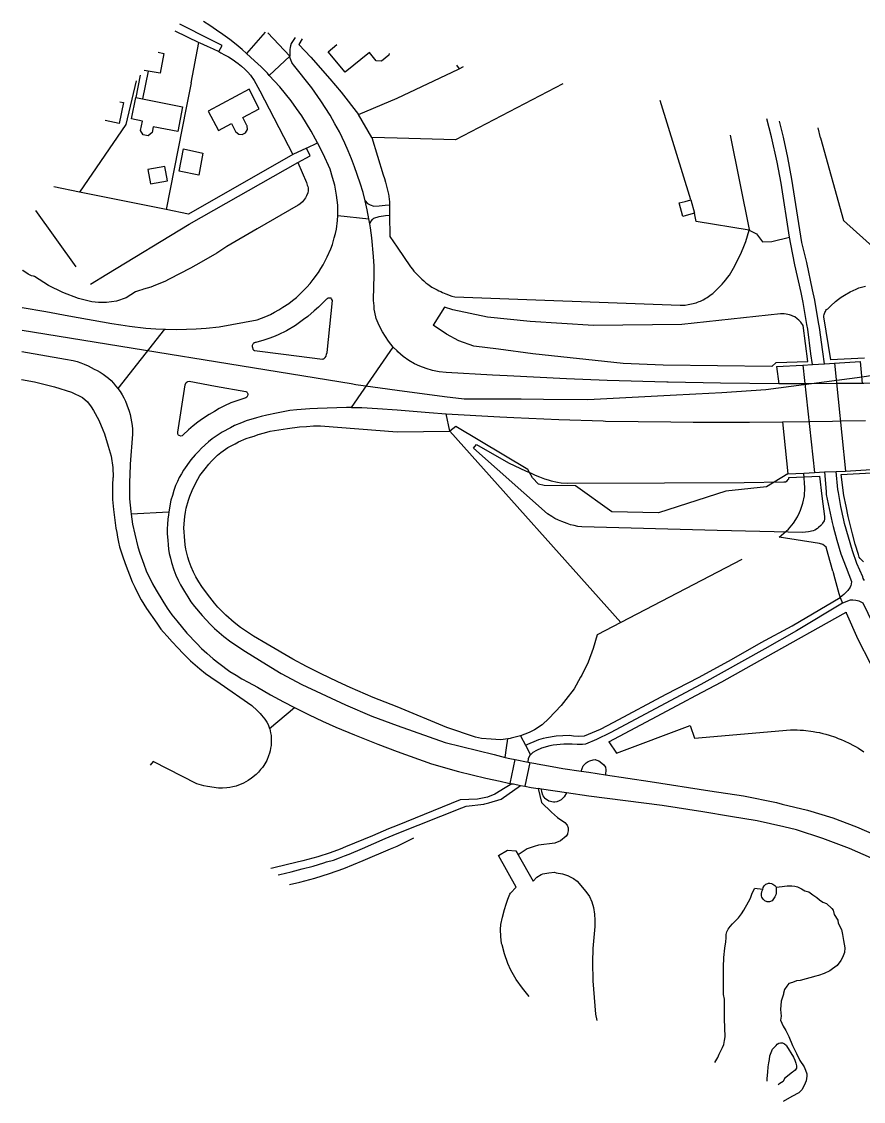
# Model space of a CAD drawing. Header units: millimetres. Extents: x 111502 to 977541, y 8702 to 1044108.
# Drawn here: x 973620.3 to 973839.9, y 473583.9 to 473865.7 of the extents above; entities that cross this region are included whole.
import ezdxf

# ---------------------------------------------------------------- set-up
doc = ezdxf.new("R2010")
doc.units = ezdxf.units.MM
doc.header["$LTSCALE"] = 0.25
doc.layers.add('X HVSS Site Background', color=8, linetype='Continuous')

# ---------------------------------------------------------------- blocks, each defined once
blk = doc.blocks.new('OS MAP')
at = {"layer": 'X HVSS Site Background'}
for points in [[(487460.74, 238398.72), (487459.6, 238399.75), (487458, 238401.1), (487456.35, 238402.4), (487454.6, 238403.65), (487452.95, 238404.85), (487451.2, 238406.05), (487449.52, 238407.04)], [(487442.03, 238404.64), (487448.34, 238401.62)], [(487453.5, 238399.2), (487454.4, 238400.8), (487451.4, 238402.32), (487443.38, 238406.38)], [(487465.64, 238404.26), (487460.74, 238398.72)], [(487472, 238398), (487466.27, 238404.15)], [(487446.28, 238391.07), (487448.34, 238401.62)], [(487448.34, 238401.62), (487448.6, 238401.5), (487450.47, 238400.62), (487452, 238399.9), (487453.5, 238399.2)], [(487473.44, 238402.91), (487472.95, 238402.1), (487472.4, 238401.3), (487472.2, 238400.75), (487472.15, 238400.3), (487472, 238399.8), (487472, 238398)], [(487475.29, 238402.59), (487474.4, 238401.1), (487477.5, 238397.8), (487482.5, 238392.1), (487485.4, 238388.6), (487489.95, 238382.8)], [(487437.7, 238399.05), (487439.2, 238398.75), (487438.2, 238393.55), (487435.05, 238394.1)], [(487453.5, 238399.2), (487454, 238398.9), (487455, 238398.4), (487456, 238397.85), (487457, 238397.25), (487458.6, 238396.15), (487459.4, 238395.4), (487460.3, 238394.65), (487461.05, 238393.85), (487461.75, 238393.05), (487462.75, 238391.65), (487463.2, 238390.9), (487464.18, 238389.01), (487472.8, 238372.4)], [(487466.69, 238393.01), (487466.2, 238393.55), (487464.55, 238395.25), (487462.8, 238396.85), (487460.74, 238398.72)], [(487497.94, 238398.68), (487497.87, 238398.29), (487495.94, 238396.71), (487494.6, 238396.81), (487492.79, 238399.02), (487486.5, 238393.85), (487482, 238399.15), (487484.29, 238401.04)], [(487472, 238398), (487466.69, 238393.01)], [(487491.66, 238360.26), (487491.15, 238362.5), (487490.4, 238364.9), (487488.95, 238369.15), (487488.15, 238371.25), (487487.3, 238373.3), (487486.4, 238375.35), (487485, 238378.25), (487483.8, 238380.4), (487482.55, 238382.6), (487480.15, 238386.4), (487477.8, 238389.75), (487473, 238395.75), (487472.75, 238396.1), (487472.55, 238396.4), (487472.3, 238397.05), (487472.15, 238397.5), (487472, 238398)], [(487433.03, 238393.04), (487431.9, 238387.2)], [(487435.05, 238394.1), (487433.65, 238386.9)], [(487435.05, 238394.1), (487434, 238394.28)], [(487479.27, 238375.4), (487478.75, 238376.4), (487477.6, 238378.5), (487476.4, 238380.5), (487475.15, 238382.5), (487473.8, 238384.4), (487472.4, 238386.35), (487470.95, 238388.2), (487469.4, 238390.05), (487466.69, 238393.01)], [(487489.95, 238382.8), (487500, 238387.1), (487516.05, 238394.6), (487516.21, 238394.69)], [(487515.56, 238395.64), (487516.21, 238394.69)], [(487516.21, 238394.69), (487517.33, 238395.33)], [(487431.92, 238391.6), (487429.3, 238380.2), (487417.2, 238362.55)], [(487446.28, 238391.07), (487445, 238384.55), (487439.8, 238358)], [(487543.28, 238390.85), (487515.25, 238376.2), (487500, 238376.6), (487493.4, 238376.8)], [(487460.51, 238378.02), (487460.97, 238378.87), (487460.89, 238379.84), (487460.83, 238379.94), (487459.74, 238382.01), (487464.05, 238384.3), (487461.4, 238389.4), (487450.75, 238383.7), (487453.4, 238378.65), (487456.79, 238380.45), (487457.89, 238378.38), (487457.95, 238378.28), (487458.76, 238377.69), (487459.65, 238377.57), (487460.51, 238378.02)], [(487427.67, 238386.12), (487428.65, 238385.9), (487427.55, 238380.5), (487423.87, 238381.21)], [(487433.65, 238386.9), (487444, 238384.8), (487442.8, 238378.4), (487436.4, 238379.6), (487436.12, 238378.09), (487435.11, 238377.24), (487433.78, 238377.49), (487433.12, 238378.67), (487433.58, 238381.08), (487430.75, 238381.65), (487431.9, 238387.2)], [(487431.9, 238387.2), (487433.65, 238386.9)], [(487576.63, 238360.54), (487568.68, 238386.47)], [(487493.4, 238376.8), (487489.95, 238382.8)], [(487602.41, 238350.77), (487600.2, 238364.9), (487599.15, 238370.4), (487597.7, 238376.95), (487596.49, 238381.66)], [(487622, 238319.2), (487613.2, 238318.8), (487611.35, 238330), (487611.35, 238330.3), (487611.4, 238330.6), (487611.6, 238331.15), (487611.75, 238331.45), (487611.9, 238331.7), (487612.05, 238331.9), (487612.35, 238332.15), (487613.15, 238332.9), (487614.4, 238334), (487615.15, 238334.6), (487615.9, 238335.15), (487616.7, 238335.65), (487618.2, 238336.55), (487619.75, 238337.25), (487620.5, 238337.55), (487621.5, 238337.85), (487622.25, 238338.05)], [(487611.55, 238317.8), (487611.05, 238320.85), (487610.2, 238327.25), (487610, 238328.55), (487609, 238334.35), (487608.4, 238337.05), (487606.9, 238344.2), (487605.6, 238349.4), (487603, 238365.9), (487601.95, 238371.6), (487600.8, 238376.9), (487599.74, 238381.1)], [(487610.5, 238376.7), (487609.83, 238379.36)], [(487493.4, 238376.8), (487496.4, 238367.1), (487496.7, 238366.15), (487497, 238365.15), (487497.25, 238364.15), (487497.55, 238363.1), (487497.8, 238362), (487497.85, 238361.5), (487497.95, 238360.6), (487498, 238360.1), (487498, 238359.6), (487498, 238359.27)], [(487592.05, 238352.55), (487592, 238352.8), (487587, 238377.4)], [(487610.5, 238376.7), (487616.5, 238355.15)], [(487448.3, 238367), (487443.2, 238368.05), (487444.3, 238373.85), (487449.35, 238372.7), (487448.3, 238367)], [(487476.42, 238374.01), (487472.8, 238372.4)], [(487474.15, 238370.25), (487477.35, 238372.05), (487476.42, 238374.01)], [(487476.42, 238374.01), (487479.27, 238375.4)], [(487484.6, 238356.5), (487484.6, 238357.8), (487484.55, 238359.15), (487484.4, 238360.5), (487484.2, 238361.8), (487483.8, 238364.35), (487483.2, 238366.4), (487482.55, 238368.55), (487480.75, 238372.55), (487479.27, 238375.4)], [(487472.8, 238372.4), (487445.6, 238356.8), (487439.8, 238358)], [(487512.35, 238309.26), (487517.5, 238308.6), (487532.35, 238308.65), (487538.2, 238308.55), (487549.75, 238308.45), (487571.25, 238309.6), (487578, 238309.95), (487584.7, 238310.25), (487596.25, 238311.1), (487621.35, 238314.4), (487646.6, 238318.4)], [(487474.15, 238370.25), (487476.35, 238365.05), (487476.5, 238364.7), (487476.6, 238364.4), (487476.75, 238364), (487476.8, 238363.65), (487476.8, 238362.85), (487476.75, 238362.4), (487476.4, 238361.6), (487476.15, 238361.05), (487475.6, 238360.35), (487475.35, 238360), (487474.65, 238359.4), (487474.2, 238359.15), (487463.5, 238353), (487455.65, 238348.4), (487453, 238346.65), (487448.95, 238344.25), (487446.15, 238342.7), (487440.6, 238339.85), (487439.4, 238339.25), (487437, 238338.25), (487435.8, 238337.8), (487433.9, 238337.2), (487433.4, 238337.05), (487432.8, 238336.9), (487431.77, 238336.54), (487429.32, 238334.98), (487426.84, 238334.08), (487424.22, 238333.74), (487422.11, 238333.77), (487420.35, 238333.95), (487416.94, 238334.77), (487412.83, 238336.34), (487409.11, 238338.18), (487405.45, 238340.58), (487405.15, 238340.65), (487404.65, 238340.75), (487403.8, 238341.15), (487403.15, 238341.55), (487402.75, 238341.85), (487402.4, 238342.15), (487402.33, 238342.21)], [(487420, 238338.55), (487424.3, 238341.15), (487445.8, 238354.2), (487474.15, 238370.25)], [(487435.7, 238364.71), (487440.09, 238365.5), (487439.42, 238369.24), (487435.03, 238368.45), (487435.7, 238364.71)], [(487417.2, 238362.55), (487410.45, 238363.91)], [(487439.8, 238358), (487417.2, 238362.55)], [(487492.65, 238355.6), (487492.2, 238357.9), (487491.66, 238360.26)], [(487491.66, 238360.26), (487492.3, 238359.57), (487493.04, 238359.2), (487493.97, 238358.91), (487495.34, 238358.95), (487496.87, 238359.11), (487498, 238359.27)], [(487498, 238359.27), (487498.04, 238356.53)], [(487577.59, 238357.03), (487576.05, 238356.61), (487574.59, 238356.21), (487573.63, 238359.72), (487575.16, 238360.14), (487576.63, 238360.54)], [(487576.63, 238360.54), (487577.59, 238357.03)], [(487405.69, 238357.77), (487416.2, 238343.05)], [(487439.33, 238326.81), (487439.6, 238326.8), (487442.5, 238326.75), (487445.05, 238326.8), (487447.6, 238326.9), (487450.2, 238327.1), (487453.6, 238327.4), (487463.5, 238329.2), (487465.8, 238330.1), (487467, 238330.65), (487468.05, 238331.2), (487469.2, 238331.85), (487470.2, 238332.5), (487471.75, 238333.5), (487472.75, 238334.25), (487473.75, 238335.1), (487474.65, 238335.9), (487476.5, 238337.75), (487477.35, 238338.75), (487478.15, 238339.75), (487479.5, 238341.6), (487480.15, 238342.6), (487480.75, 238343.55), (487481.8, 238345.65), (487482.75, 238347.75), (487483.15, 238348.85), (487483.65, 238350.6), (487483.95, 238351.75), (487484.2, 238352.85), (487484.5, 238355.15), (487484.6, 238356.5)], [(487484.6, 238356.5), (487492.65, 238355.6)], [(487492.87, 238354.3), (487493.17, 238354.86), (487493.68, 238355.49), (487493.98, 238355.76), (487495.35, 238356.21), (487497, 238356.45), (487498.04, 238356.53)], [(487498.04, 238356.53), (487498.1, 238350.95)], [(487591.85, 238352.65), (487578.02, 238354.9), (487578.02, 238354.93), (487577.59, 238357.03)], [(487492.87, 238354.3), (487492.65, 238355.6)], [(487499, 238322.1), (487497.8, 238323.7), (487496.2, 238326.15), (487495.8, 238326.9), (487495.05, 238328.4), (487494.6, 238329.6), (487494.2, 238331.2), (487494.05, 238332.05), (487494, 238332.9), (487493.9, 238334.3), (487493.9, 238334.51), (487494, 238340.9), (487494, 238343.25), (487493.9, 238345.8), (487493.4, 238350.6), (487493.05, 238353.2), (487492.87, 238354.3)], [(487637.8, 238338.55), (487637.1, 238338.75), (487635.95, 238339.2), (487635.45, 238339.4), (487635, 238339.6), (487634.55, 238339.9), (487633.65, 238340.4), (487633.2, 238340.7), (487632.8, 238341), (487632.05, 238341.5), (487631.35, 238342), (487630.6, 238342.5), (487629.95, 238343.05), (487616.5, 238355.15)], [(487498.1, 238350.95), (487500, 238348.2), (487503.5, 238343.1), (487504, 238342.5), (487504.4, 238341.95), (487504.95, 238341.4), (487505.4, 238340.9), (487506.45, 238339.85), (487507, 238339.4), (487507.5, 238338.9), (487508.05, 238338.5), (487509.1, 238337.8), (487510.45, 238337.05), (487510.95, 238336.8), (487511.4, 238336.6), (487511.9, 238336.4), (487512.7, 238336.05), (487514.3, 238335.45), (487515.1, 238335.2), (487573.9, 238333.05), (487574.3, 238333.05), (487574.75, 238333.1), (487575.2, 238333.1), (487576, 238333.2), (487576.4, 238333.3), (487576.85, 238333.4), (487578.05, 238333.7), (487578.4, 238333.85), (487578.8, 238334), (487579.2, 238334.1), (487579.55, 238334.3), (487579.9, 238334.45), (487580.6, 238334.85), (487580.95, 238335.1), (487581.3, 238335.3), (487581.65, 238335.6), (487582, 238335.85), (487582.35, 238336.15), (487582.65, 238336.4), (487583, 238336.7), (487584.8, 238338.5), (487585.3, 238339.1), (487585.8, 238339.65), (487586.25, 238340.25), (487586.7, 238340.9), (487587.1, 238341.5), (487587.8, 238342.7), (487589.6, 238346.3), (487590.3, 238347.95), (487591, 238349.65), (487591.85, 238352.65)], [(487591.85, 238352.65), (487592.05, 238352.55)], [(487592.05, 238352.55), (487593.8, 238351.7), (487595.36, 238349.56), (487597.75, 238349.7), (487602.41, 238350.77)], [(487608.4, 238317.6), (487608, 238320.4), (487607.15, 238326.8), (487606.95, 238328.05), (487605.95, 238333.75), (487605.4, 238336.4), (487603.8, 238343.55), (487602.7, 238348.95), (487602.41, 238350.77)], [(487847.5, 238347.1), (487798.2, 238334.35), (487786.6, 238331.45), (487782.9, 238330.55), (487773, 238328.25), (487763.15, 238326.05), (487758.9, 238325.15), (487749.6, 238323.3), (487740.4, 238321.65), (487739.9, 238321.55), (487730.4, 238320.05), (487720.95, 238318.65), (487714.5, 238317.8), (487704.9, 238316.7), (487695.25, 238315.75), (487692.6, 238315.5), (487680.95, 238314.65), (487669.2, 238314), (487668.9, 238313.95), (487655.35, 238313.4), (487648.55, 238313.15), (487632.2, 238312.8), (487621.75, 238312.65), (487621.35, 238312.65)], [(487621.95, 238261.2), (487621.6, 238261.75), (487621.5, 238262.15), (487620, 238265.7), (487618.8, 238269), (487617.75, 238272.55), (487616.75, 238276.1), (487616.55, 238276.95), (487615.75, 238280.55), (487615.15, 238284.15), (487615, 238285), (487614.6, 238289.7)], [(487470.4, 238320.25), (487480.55, 238319), (487480.75, 238319.05), (487480.9, 238319.1), (487481.05, 238319.2), (487481.3, 238319.4), (487481.5, 238319.75), (487481.65, 238320.25), (487481.75, 238320.75), (487483.2, 238334.25), (487482.95, 238334.75), (487482.8, 238334.85), (487482.6, 238334.9), (487482.15, 238334.9), (487481.95, 238334.85), (487481.8, 238334.75), (487481.6, 238334.65), (487480.55, 238333.55), (487479.5, 238332.55), (487478.4, 238331.55), (487476.75, 238330.15), (487475.65, 238329.35), (487474.6, 238328.55), (487473.5, 238327.8), (487471.2, 238326.4), (487469, 238325.35), (487467.8, 238324.8), (487466.6, 238324.35), (487465.3, 238323.9), (487463.2, 238323.3), (487463, 238323.3), (487462.8, 238323.25), (487462.65, 238323.2), (487462.55, 238323.1), (487462.4, 238322.9), (487462.2, 238322.5), (487462.2, 238322.3), (487462.3, 238322), (487462.4, 238321.6), (487462.55, 238321.4), (487462.8, 238321.2), (487470.4, 238320.25)], [(487402.24, 238332.46), (487408.4, 238331.4), (487414.4, 238330.25), (487425.6, 238328.3), (487427.95, 238327.9), (487430.2, 238327.55), (487434.5, 238327.05), (487437.05, 238326.85), (487439.33, 238326.81)], [(487598.95, 238318.1), (487607.15, 238318.4), (487605.95, 238327.8), (487605.35, 238328.6), (487604.8, 238329.15), (487604.4, 238329.5), (487603.75, 238330), (487603.25, 238330.2), (487602.9, 238330.4), (487602.4, 238330.55), (487601.55, 238330.75), (487601, 238330.8), (487600.05, 238330.8), (487574.31, 238328.05), (487551.22, 238327.76), (487534.76, 238328.77), (487523.59, 238329.96), (487514.6, 238331.87), (487512.36, 238332.57), (487509.43, 238327.88)], [(487402.19, 238326.57), (487488, 238312.6), (487489.3, 238312.4), (487500, 238310.85), (487512.35, 238309.26)], [(487439.33, 238326.81), (487427.2, 238311.3)], [(487598.95, 238318.1), (487597.79, 238317.1), (487569.46, 238317.45), (487559.04, 238317.82), (487535.43, 238320.38), (487526.47, 238321.55), (487520.04, 238322.36), (487516.13, 238323.8), (487512.92, 238325.48), (487509.43, 238327.88)], [(487402.14, 238320.94), (487413.55, 238319), (487415.55, 238318.6), (487416.55, 238318.35), (487417.5, 238318.05), (487418.4, 238317.65), (487419.4, 238317.25), (487421, 238316.4), (487421.8, 238316), (487422.6, 238315.55), (487423.35, 238315.05), (487424, 238314.55), (487424.75, 238314), (487425.4, 238313.4), (487426, 238312.75), (487426.6, 238312.05), (487427.2, 238311.3)], [(487488.12, 238306.38), (487499, 238322.1)], [(487512.8, 238315.5), (487511, 238315.7), (487509.25, 238316), (487507.6, 238316.5), (487505.95, 238317.15), (487504.6, 238317.75), (487503.1, 238318.65), (487501.6, 238319.7), (487500.25, 238320.85), (487500, 238321.15), (487499, 238322.1)], [(487599, 238317.05), (487605.9, 238317.45), (487608.4, 238317.6)], [(487599, 238317.05), (487599.6, 238312.55)], [(487605.9, 238317.45), (487608.9, 238289.4)], [(487608.4, 238317.6), (487611.55, 238317.8)], [(487611.55, 238317.8), (487614.15, 238317.95), (487620.8, 238318.35)], [(487614.15, 238317.95), (487617, 238289.8)], [(487620.8, 238318.35), (487621.35, 238312.65)], [(487599.6, 238312.55), (487584.4, 238312.75), (487570.75, 238312.95), (487570.4, 238312.95), (487554.8, 238313.45), (487544.25, 238313.85), (487528.75, 238314.6), (487524.95, 238314.8), (487512.8, 238315.5)], [(487402.07, 238313.68), (487405.42, 238313.03), (487410.64, 238311.75), (487415.11, 238310.36), (487417.96, 238308.99), (487419.23, 238307.88), (487420.23, 238306.52), (487420.81, 238305.57), (487422.23, 238303.04), (487423.28, 238300.57), (487423.67, 238299.52), (487424.66, 238296.28), (487425.43, 238293.69), (487425.88, 238290.72), (487425.92, 238288.22), (487425.9, 238287.9), (487425.8, 238286.3), (487425.8, 238282.35), (487426, 238279.75), (487426.65, 238274.9), (487426.9, 238273.75), (487427.05, 238272.5), (487427.35, 238271.25), (487427.6, 238270.05), (487428.4, 238267.65), (487429.05, 238265.65), (487430.95, 238260.9), (487431.6, 238259.5), (487432.55, 238257.5), (487433.3, 238256.15), (487434.65, 238253.9), (487437.35, 238250.1), (487438.4, 238248.5), (487439.05, 238247.75), (487440, 238246.75), (487441.35, 238245.2), (487442.8, 238243.65), (487444.2, 238242.15), (487446.15, 238240.3), (487447.35, 238239.25), (487448.6, 238238.2), (487450.05, 238237), (487451.4, 238236), (487453.9, 238234.4), (487462.15, 238228.65), (487463.55, 238227.3), (487464.3, 238226.5), (487464.65, 238226.1), (487465.5, 238225.1), (487466, 238224.25), (487466.35, 238223.7), (487466.55, 238223.15), (487466.76, 238222.61)], [(487427.2, 238311.3), (487427.8, 238310.5), (487428.3, 238309.7), (487428.75, 238308.85), (487429.15, 238308), (487429.55, 238307.1), (487430.15, 238305.4), (487430.4, 238304.5), (487430.6, 238303.55), (487430.95, 238301.65), (487431, 238300.7), (487431, 238300.41), (487431, 238299.4), (487430.4, 238291.55), (487430.3, 238288.75), (487430.2, 238287.1), (487430.2, 238282.55), (487430.35, 238280.9), (487430.55, 238279.25), (487430.65, 238278.54)], [(487452.65, 238311.9), (487460.6, 238310.55), (487460.75, 238310.5), (487460.8, 238310.4), (487460.95, 238310.25), (487461, 238310.15), (487461.05, 238309.9), (487461.05, 238309.75), (487461, 238309.4), (487460.9, 238309.2), (487460.8, 238309.05), (487460.55, 238308.85), (487456.65, 238307.55), (487455, 238306.8), (487453.65, 238306.1), (487452.35, 238305.35), (487451, 238304.55), (487449.3, 238303.4), (487448, 238302.5), (487446.8, 238301.55), (487445.65, 238300.55), (487444.2, 238299.2), (487444.05, 238299.1), (487443.95, 238299), (487443.6, 238298.9), (487443.2, 238299.05), (487443, 238299.15), (487442.95, 238299.25), (487442.8, 238299.4), (487442.8, 238299.9), (487444.75, 238312.25), (487444.9, 238312.7), (487445, 238312.85), (487445.3, 238313.1), (487445.4, 238313.15), (487445.75, 238313.2), (487452.65, 238311.9)], [(487621.35, 238312.65), (487614.69, 238312.6), (487607.8, 238312.55), (487606.42, 238312.55), (487599.6, 238312.55)], [(487488.12, 238306.38), (487486.8, 238306.35), (487479.3, 238306.1), (487477.3, 238306), (487473.9, 238305.75), (487472.05, 238305.55), (487470.3, 238305.25), (487468.55, 238304.9), (487466, 238304.4), (487464.6, 238304.05), (487463.35, 238303.7), (487460.65, 238302.9), (487459.4, 238302.4), (487457.65, 238301.65), (487456.6, 238301.1), (487454.4, 238299.9), (487453.35, 238299.25), (487451.8, 238298.15), (487450.8, 238297.4), (487449, 238295.8), (487448.2, 238294.9), (487447.35, 238294.05), (487446.2, 238292.75), (487444.3, 238290.05), (487443.75, 238289.1), (487443.2, 238288.1), (487442.75, 238287.1), (487442.2, 238286), (487441.8, 238284.75), (487441.4, 238283.4), (487441, 238282.15), (487440.6, 238279.7), (487440.51, 238279.08)], [(487488.12, 238306.38), (487489.3, 238306.4), (487490.8, 238306.4), (487494.95, 238306.1), (487500, 238305.75), (487508.4, 238305.05), (487512.8, 238304.7)], [(487513.75, 238300.2), (487512.8, 238304.7)], [(487512.8, 238304.7), (487526.8, 238303.9), (487530.5, 238303.75), (487542.2, 238303.2), (487553.8, 238302.85), (487554.35, 238302.8), (487571.4, 238302.6), (487577.25, 238302.55), (487591.95, 238302.55), (487600.6, 238302.6)], [(487600.6, 238302.6), (487607.48, 238302.71), (487613.6, 238302.8), (487615.68, 238302.85), (487622.25, 238303)], [(487528.9, 238219.93), (487527.05, 238219.7), (487525.8, 238219.75), (487524.6, 238219.8), (487522.05, 238220), (487520.5, 238220.4), (487513, 238222.9), (487500, 238228.3), (487493.8, 238230.7), (487487.75, 238233.3), (487484.6, 238234.8), (487480, 238236.95), (487476.4, 238238.8), (487472.8, 238240.75), (487466.15, 238244.6), (487462.6, 238246.75), (487459.2, 238249), (487457.55, 238250.3), (487455.35, 238252.2), (487454.3, 238253.25), (487453.3, 238254.3), (487452.35, 238255.3), (487450.55, 238257.65), (487449.05, 238259.7), (487448.3, 238260.9), (487447.55, 238262.2), (487446.9, 238263.4), (487446.3, 238264.8), (487445.8, 238266.15), (487445.4, 238267.3), (487445.2, 238268.4), (487444.95, 238269.4), (487444.75, 238270.55), (487444.55, 238272.75), (487444.5, 238273.9), (487444.4, 238274.9), (487444.5, 238276.05), (487444.65, 238277.9), (487444.8, 238279.05), (487445, 238280.1), (487445.6, 238282.2), (487445.95, 238283.2), (487446.55, 238284.75), (487447.55, 238286.75), (487448.05, 238287.7), (487448.6, 238288.6), (487449.95, 238290.4), (487450.9, 238291.55), (487451.6, 238292.35), (487452.4, 238293.15), (487453.2, 238293.9), (487454.05, 238294.6), (487455.9, 238295.9), (487457.75, 238296.9), (487458.65, 238297.4), (487460.65, 238298.25), (487461.75, 238298.65), (487462.75, 238298.9), (487463.8, 238299.3), (487465.4, 238299.75), (487466.9, 238300.15), (487471.4, 238300.9), (487474.55, 238301.3), (487476.4, 238301.4), (487478.2, 238301.55), (487480, 238301.55), (487500, 238300), (487513.75, 238300.2)], [(487602, 238289.05), (487596.39, 238285.67), (487585.74, 238284.52), (487568.25, 238278.92), (487556.07, 238279.14), (487546.59, 238285.92), (487538.38, 238286.03), (487536.94, 238286.37), (487535.36, 238287.99), (487534.17, 238290.23), (487515.34, 238301.39), (487513.75, 238300.2)], [(487513.75, 238300.2), (487558.4, 238250.3)], [(487600.6, 238302.6), (487602, 238289.05)], [(487602.25, 238288.1), (487610.2, 238288.45), (487610.8, 238283.25), (487611.55, 238277.95), (487611.55, 238277.65), (487611.5, 238277.2), (487611.4, 238276.8), (487611, 238276.2), (487610.8, 238275.85), (487610.55, 238275.55), (487610, 238275.05), (487609.7, 238274.8), (487609, 238274.4), (487608.55, 238274.2), (487607.35, 238273.95), (487606.6, 238273.85), (487605.75, 238273.8), (487583.5, 238274.3), (487548.2, 238275.2), (487547.2, 238275.35), (487546.2, 238275.55), (487545.25, 238275.8), (487544.35, 238276.1), (487543, 238276.6), (487542.15, 238277), (487541.2, 238277.45), (487540.4, 238277.9), (487539.25, 238278.6), (487519.95, 238295.75), (487520.7, 238296.7)], [(487520.7, 238296.7), (487529.05, 238291.95), (487533.7, 238289.8), (487534.8, 238289.3), (487536, 238288.75), (487537.2, 238288.25), (487538.5, 238287.8), (487539.4, 238287.5), (487540.2, 238287.25), (487541.9, 238286.9), (487542.8, 238286.75), (487544.35, 238286.65), (487569.8, 238286.7), (487590.6, 238286.8), (487600.95, 238286.95), (487601.15, 238286.95), (487601.35, 238287), (487601.75, 238287.2), (487602.05, 238287.55), (487602.2, 238287.75), (487602.25, 238288.1)], [(487621.7, 238266.1), (487621.4, 238266.35), (487621.15, 238266.6), (487620.8, 238267), (487620.6, 238267.3), (487620.35, 238268), (487619.55, 238270.7), (487618.8, 238273.4), (487617.7, 238277.9), (487617.15, 238280.65), (487616.6, 238283.45), (487615.9, 238288.9), (487623.8, 238289.3)], [(487613.7, 238263.7), (487612.49, 238268.06), (487611.93, 238269.96), (487611.11, 238270.63), (487610.18, 238270.9), (487599.73, 238272.5), (487602.17, 238274.66), (487603.41, 238276.17), (487604.45, 238277.82), (487605.01, 238278.95), (487605.27, 238279.55), (487605.88, 238281.4), (487606.27, 238283.32), (487606.42, 238285.37), (487606.16, 238289.26)], [(487602, 238289.05), (487606.16, 238289.26)], [(487606.16, 238289.26), (487608.9, 238289.4), (487611.5, 238289.55)], [(487611.5, 238289.55), (487614.6, 238289.7)], [(487611.5, 238289.55), (487611.95, 238284.45), (487612, 238283.7), (487612.7, 238280.05), (487613.5, 238276.35), (487613.75, 238275.35), (487614.75, 238271.75), (487615.8, 238268.15), (487617.15, 238264.65), (487618.6, 238261), (487618.5, 238260.3), (487618.4, 238259.95), (487618.2, 238259.5), (487617.6, 238258.65), (487617.35, 238258.4), (487616.6, 238257.6), (487616.15, 238257.2), (487615.6, 238256.8)], [(487614.6, 238289.7), (487617, 238289.8), (487623.7, 238290.15)], [(487440.51, 238279.08), (487430.65, 238278.54)], [(487430.65, 238278.54), (487431, 238275.9), (487431.6, 238273.35), (487432.4, 238270.05), (487432.95, 238268.4), (487433.95, 238265.5), (487434.6, 238263.75), (487436.2, 238260.35), (487437.15, 238258.7), (487438.9, 238255.8), (487440, 238254), (487441.3, 238252.3), (487442.55, 238250.7), (487445.2, 238247.5), (487447.75, 238244.8), (487449, 238243.5), (487450.4, 238242.25), (487452, 238240.8), (487453.5, 238239.7), (487456.4, 238237.5), (487458, 238236.5), (487459.55, 238235.6), (487461.15, 238234.7), (487463.65, 238233.4), (487467, 238231.45), (487470.35, 238229.6), (487473.3, 238228.1)], [(487440.51, 238279.08), (487440.4, 238278.4), (487440.2, 238277.2), (487440.15, 238275.9), (487440.05, 238274.7), (487440.05, 238273.4), (487440.2, 238271.75), (487440.3, 238270.55), (487440.4, 238269.4), (487440.6, 238268.25), (487440.9, 238267.1), (487441.2, 238265.9), (487441.8, 238264), (487442.3, 238262.65), (487442.9, 238261.35), (487443.55, 238260.1), (487444.55, 238258.35), (487445.4, 238257), (487446.2, 238255.7), (487447.2, 238254.45), (487449.15, 238252.1), (487450.2, 238250.95), (487451.3, 238249.8), (487452.4, 238248.7), (487453.6, 238247.65), (487454.8, 238246.65), (487456.65, 238245.25), (487460.5, 238242.75), (487465.95, 238239.3), (487469.8, 238237), (487475.2, 238234.1), (487486.55, 238228.8), (487493.4, 238225.8), (487500, 238223.4), (487512.6, 238219), (487525.35, 238215.8), (487528.22, 238215.09)], [(487590, 238266.75), (487558.4, 238250.3)], [(487613.7, 238263.7), (487614.2, 238261.7), (487615.25, 238257.85)], [(487615.25, 238257.85), (487615.6, 238256.8)], [(487533.49, 238218.29), (487537.01, 238219.75), (487538.2, 238220.09), (487539.02, 238220.3), (487541.53, 238220.73), (487545.01, 238220.86), (487546.03, 238220.7), (487547.41, 238220.64), (487548.95, 238220.73), (487553.07, 238222.42), (487556.6, 238224.3), (487570.25, 238231.6), (487578.8, 238236), (487587.25, 238240.6), (487595, 238245.1), (487603.05, 238249.4), (487615.6, 238256.8)], [(487616.2, 238255.3), (487604.2, 238248.1), (487596, 238243.4), (487579.25, 238234.1), (487555.61, 238221.49), (487552.05, 238219.76), (487549.18, 238218.54), (487548.35, 238218.49), (487546.96, 238218.44), (487545.7, 238218.5), (487544.44, 238218.57), (487543.49, 238218.55), (487540.73, 238218.26), (487539.88, 238218.08), (487537.72, 238217.48), (487536.38, 238216.85), (487535.46, 238216.35), (487534.82, 238215.79)], [(487615.6, 238256.8), (487616.2, 238255.3)], [(487655.45, 238187.9), (487648.55, 238203.2), (487648.05, 238204.1), (487645.2, 238209.3), (487641.5, 238215.9), (487632.8, 238232.1), (487622.9, 238252.6), (487621.6, 238255.3), (487620.6, 238255.8), (487619.7, 238256), (487618.9, 238256.1), (487618.2, 238256.1), (487616.2, 238255.3)], [(487555.24, 238219.18), (487566.4, 238225.1), (487574.4, 238229.3), (487578, 238231.2), (487584.7, 238234.8), (487596.05, 238241.15), (487617.15, 238252.95), (487617.2, 238252.8), (487620.2, 238245.9), (487623.4, 238239.7), (487629.05, 238229.2), (487635.7, 238217.1), (487638.25, 238212.3), (487643.8, 238200.4)], [(487558.4, 238250.3), (487552.2, 238247.1), (487551.2, 238243.5), (487549.9, 238239.9), (487548.2, 238236.5), (487547.9, 238236), (487546.2, 238233), (487544.05, 238230.2), (487542.8, 238228.6), (487539.6, 238225.2), (487537.9, 238223.6), (487535.9, 238222.3), (487534.5, 238221.6), (487532.2, 238220.7)], [(487466.76, 238222.61), (487473.3, 238228.1)], [(487473.3, 238228.1), (487477.05, 238226.15), (487480.55, 238224.5), (487484, 238223), (487488.9, 238221), (487491.5, 238219.9), (487495, 238218.5), (487500, 238216.6), (487509, 238213.4), (487516.05, 238211.4), (487523.2, 238209.7), (487526.9, 238208.9), (487529.05, 238208.4), (487529.55, 238208.3)], [(487466.76, 238222.61), (487466.8, 238222.5), (487467, 238221.5), (487467.15, 238220.8), (487467.2, 238219.45), (487467.15, 238218.2), (487467, 238217.5), (487466.9, 238216.8), (487466.75, 238216.15), (487466.5, 238215.5), (487466, 238214.25), (487465.3, 238213), (487464.9, 238212.45), (487464.4, 238211.9), (487463.9, 238211.25), (487463.3, 238210.65), (487462, 238209.65), (487461.15, 238209.1), (487459.95, 238208.4), (487459.35, 238208.1), (487458.65, 238207.8), (487458, 238207.6), (487457.2, 238207.4), (487456.4, 238207.25), (487455.6, 238207.15), (487454.5, 238207.1), (487453.4, 238207.1), (487450.6, 238207.5), (487449.6, 238207.7), (487447.8, 238208.2), (487436.35, 238214), (487435.59, 238213.07)], [(487555.24, 238219.18), (487557.29, 238216.15), (487576.47, 238223.44), (487577.65, 238220.1), (487602.65, 238222.3), (487603.55, 238222.3), (487604.4, 238222.25), (487605.2, 238222.2), (487606.05, 238222.15), (487608.6, 238221.85), (487609.4, 238221.7), (487610.25, 238221.55), (487611.1, 238221.35), (487611.9, 238221.15), (487612.75, 238220.9), (487614.35, 238220.4), (487615.1, 238220.05), (487615.85, 238219.75), (487616.65, 238219.4), (487618.15, 238218.7), (487618.9, 238218.3), (487619.6, 238217.9), (487620.35, 238217.45), (487621.75, 238216.55)], [(487528.22, 238215.09), (487528.57, 238217.6), (487528.9, 238219.93)], [(487532.2, 238220.7), (487529.8, 238220.1), (487529.5, 238220), (487528.9, 238219.93)], [(487532.2, 238220.7), (487533.49, 238218.29)], [(487533.49, 238218.29), (487534.82, 238215.79)], [(487534.22, 238213.85), (487534.34, 238214.82), (487534.78, 238215.76), (487534.82, 238215.79)], [(487528.22, 238215.09), (487529.4, 238214.8), (487530.82, 238214.52)], [(487529.55, 238208.3), (487530.82, 238214.52)], [(487530.82, 238214.52), (487534.22, 238213.85)], [(487534.64, 238213.77), (487533.36, 238207.54)], [(487534.22, 238213.85), (487534.64, 238213.77)], [(487534.64, 238213.77), (487536.25, 238213.45), (487536.6, 238213.4), (487539.5, 238212.9), (487541.9, 238212.45), (487543.25, 238212.2), (487548.07, 238211.48)], [(487548.07, 238211.48), (487548.57, 238212.89), (487549.36, 238213.64), (487549.91, 238213.99), (487550.29, 238214.19), (487551.19, 238214.49), (487551.68, 238214.51), (487551.88, 238214.48), (487552.64, 238214.15), (487553.42, 238213.57), (487553.96, 238213.11), (487554.38, 238212.56), (487554.42, 238212.46), (487554.51, 238211.94), (487554.4, 238210.54)], [(487548.07, 238211.48), (487550, 238211.2), (487554.4, 238210.54)], [(487554.4, 238210.54), (487566.05, 238208.8), (487581.6, 238206.4), (487590.4, 238205.1), (487599, 238203.3), (487600.5, 238202.9), (487607.05, 238201.3), (487613.7, 238199.3), (487619.9, 238197), (487626.5, 238194.1)], [(487529.98, 238208.22), (487528.26, 238207.17), (487525.49, 238205.49), (487523.58, 238204.74), (487521.04, 238204.2), (487516.5, 238204), (487500, 238197.3), (487497.8, 238196.45), (487493.6, 238194.65), (487486.55, 238191.75), (487485.2, 238191.15), (487482.6, 238190.2), (487479.35, 238189.15), (487475.4, 238188.1), (487471.4, 238187.1), (487467.5, 238186.15), (487467.12, 238186.07)], [(487469, 238184.47), (487469.4, 238184.55), (487472.35, 238185.25), (487475.3, 238186), (487478.15, 238186.75), (487480.9, 238187.6), (487481.65, 238187.8), (487483.4, 238188.3), (487485, 238188.9), (487486.3, 238189.4), (487487.5, 238189.8), (487491, 238191.3), (487496.9, 238193.9), (487500, 238195.2), (487516.95, 238201.95), (487518, 238202.4), (487522.63, 238202.86), (487522.95, 238202.95), (487523.95, 238203.2), (487527.13, 238204.18), (487532.18, 238207.77)], [(487529.55, 238208.3), (487529.98, 238208.22)], [(487529.98, 238208.22), (487530.35, 238208.15), (487532.18, 238207.77)], [(487532.18, 238207.77), (487533.36, 238207.54)], [(487533.36, 238207.54), (487535, 238207.2), (487536.83, 238206.93)], [(487536.83, 238206.93), (487537.66, 238203.33), (487540.27, 238200.77), (487541.9, 238199.42), (487543.76, 238198.12), (487544.43, 238197.4), (487544.67, 238196.73), (487544.68, 238195.95), (487544.5, 238195.19), (487544.44, 238195.05), (487544.12, 238194.52), (487542.67, 238193.36), (487541.2, 238192.74), (487536.9, 238192.15), (487535.76, 238191.82), (487533.97, 238191.19), (487531.58, 238189.7)], [(487537.68, 238206.81), (487536.83, 238206.93)], [(487544.26, 238205.84), (487537.68, 238206.81)], [(487544.26, 238205.84), (487543.64, 238204.82), (487543.47, 238204.63), (487542.8, 238204.05), (487542.33, 238203.78), (487541.7, 238203.5), (487541.21, 238203.38), (487540.79, 238203.37), (487539.6, 238203.68), (487538.73, 238204.25), (487538.61, 238204.38), (487538.1, 238205.07), (487538.01, 238205.25), (487537.79, 238206.07), (487537.68, 238206.81)], [(487623.8, 238188.8), (487618.05, 238191.3), (487611.05, 238193.9), (487604.2, 238196.2), (487600.9, 238197), (487594, 238198.5), (487587, 238199.7), (487579.8, 238200.9), (487569.2, 238202.5), (487550, 238205), (487544.26, 238205.84)], [(487471.97, 238181.92), (487474.65, 238182.5), (487478.55, 238183.6), (487482.4, 238184.8), (487486.15, 238186.1), (487491.2, 238188.15), (487498.3, 238191.2), (487500, 238191.9), (487504.4, 238194.1)], [(487534.45, 238152.69), (487532.7, 238154.9), (487531.05, 238157.1), (487529.7, 238159.6), (487528.9, 238161.3), (487528, 238163.8), (487527.4, 238166.2), (487527.25, 238166.5), (487527.05, 238168.4), (487527, 238170.2), (487527.05, 238171.5), (487527.5, 238173.4), (487528.05, 238175.4), (487528.5, 238176.8), (487528.9, 238178.1), (487529.4, 238179.4), (487529.6, 238179.7), (487531.05, 238181.2), (487526.5, 238189.5), (487528.8, 238190.9), (487531, 238190.7), (487531.58, 238189.7)], [(487531.58, 238189.7), (487535.55, 238182.8), (487536.5, 238183.8), (487537.6, 238184.5), (487538.05, 238184.7), (487539.6, 238185), (487541.05, 238185.1), (487541.5, 238185), (487543.2, 238184.7), (487544.7, 238184.2), (487544.8, 238184.1), (487546, 238183.5), (487547, 238182.8), (487549.25, 238180.1), (487550.2, 238178.8), (487550.8, 238177.4), (487551.25, 238175.9), (487551.5, 238174.2), (487551.6, 238172.6), (487551.6, 238171), (487551.05, 238165.2), (487551, 238161.7), (487551.05, 238156.8), (487551.8, 238148.1), (487552.1, 238146.43)], [(487595.4, 238180.6), (487595.5, 238181.1), (487595.8, 238181.6), (487596.2, 238182), (487596.7, 238182.2), (487596.9, 238182.3), (487597.25, 238182.3), (487597.7, 238182.2), (487598.05, 238182), (487598.6, 238181.7), (487598.8, 238181.4), (487598.9, 238181.2)], [(487601.05, 238181.5), (487601.8, 238181.6), (487603, 238181.6), (487603.8, 238181.5), (487604.5, 238181.3), (487605.5, 238180.8), (487606.4, 238180.3), (487607.4, 238180), (487608.5, 238179.2), (487609.5, 238178.5), (487610.2, 238177.9), (487611.05, 238177.3), (487612.05, 238177), (487613.4, 238175.7), (487613.8, 238175.2), (487614.05, 238174.1), (487615, 238172.6), (487615.05, 238171.8), (487616, 238170.2), (487616.25, 238168.9), (487616.5, 238167.3), (487616.8, 238165.4), (487616.7, 238164.2), (487616.2, 238162.9), (487615.8, 238162.1), (487614.8, 238160.8), (487613.6, 238159.9), (487612.9, 238159.4), (487611.4, 238158.7), (487610, 238158.2), (487609.25, 238158), (487605.2, 238156.9), (487604.2, 238156.8), (487603.2, 238156.4), (487602.25, 238156.1), (487601.7, 238155.4), (487601.05, 238154.5), (487600.8, 238153.6), (487600.8, 238153.3), (487600.2, 238151.5), (487600.05, 238149.3), (487600.2, 238147.6), (487600.05, 238146.5), (487600.7, 238145), (487601.4, 238143.8), (487602.25, 238142.3), (487603.2, 238139.9), (487604.2, 238137.8), (487605.05, 238136), (487606.25, 238134.4), (487606.6, 238133.5), (487606.9, 238132.5), (487606.9, 238131.9), (487606.7, 238130.7), (487606.2, 238129.5), (487605.6, 238128.4), (487604.8, 238127.6), (487603, 238126.6), (487600.74, 238125.34)], [(487582.94, 238135.49), (487583.7, 238136.8), (487584.05, 238137.7), (487584.5, 238138.5), (487584.9, 238139.4), (487585.25, 238140.2), (487585.4, 238141.2), (487585.6, 238142.2), (487585.4, 238146.9), (487585.4, 238152), (487585.2, 238153.2), (487585.2, 238160.4), (487585.25, 238162.9), (487585.5, 238165.3), (487585.8, 238167), (487585.9, 238168), (487585.9, 238168.9), (487586.05, 238169.6), (487586.4, 238170.3), (487586.9, 238171), (487587.5, 238171.7), (487589.05, 238173.2), (487589.9, 238174.3), (487590.5, 238175.2), (487591.7, 238177.4), (487592.2, 238178.4), (487592.6, 238179.4), (487593.25, 238180.9)], [(487595.4, 238180.6), (487593.25, 238180.9)], [(487598.9, 238181.2), (487598.9, 238179.7), (487598.8, 238179.2), (487598.6, 238178.7), (487597.9, 238177.7), (487597.2, 238177.4), (487596.6, 238177.4), (487596, 238177.7), (487595.5, 238178.1), (487595.2, 238178.6), (487595.05, 238179), (487595.05, 238179.5), (487595.2, 238180.1), (487595.4, 238180.6)], [(487598.9, 238181.2), (487600.5, 238181.4), (487601.05, 238181.5)], [(487596.6, 238130.64), (487596.6, 238131.3), (487596.7, 238133), (487596.8, 238134.4), (487597, 238135.4), (487597.15, 238136.3), (487597.25, 238137.2), (487598, 238139), (487598.9, 238139.9), (487599.2, 238140.3), (487599.6, 238140.5), (487600.05, 238140.6), (487600.6, 238140.6), (487601.05, 238140.4), (487601.5, 238140), (487601.6, 238139.8), (487603.4, 238136.9), (487603.8, 238136.1), (487604.05, 238135.3), (487604.2, 238134.6), (487604.2, 238134), (487603.9, 238133.5), (487603.4, 238133.1), (487603.2, 238133), (487601.05, 238131.3), (487600.7, 238130.5), (487599.9, 238130), (487599.4, 238129.65)]]:
    blk.add_lwpolyline(points, dxfattribs=at)

msp = doc.modelspace()

# ---------------------------------------------------------------- block references
at = {"lineweight": 0}
msp.add_blockref('OS MAP', (486218.2, 235458.61), dxfattribs=at)

doc.saveas('drawing.dxf')
